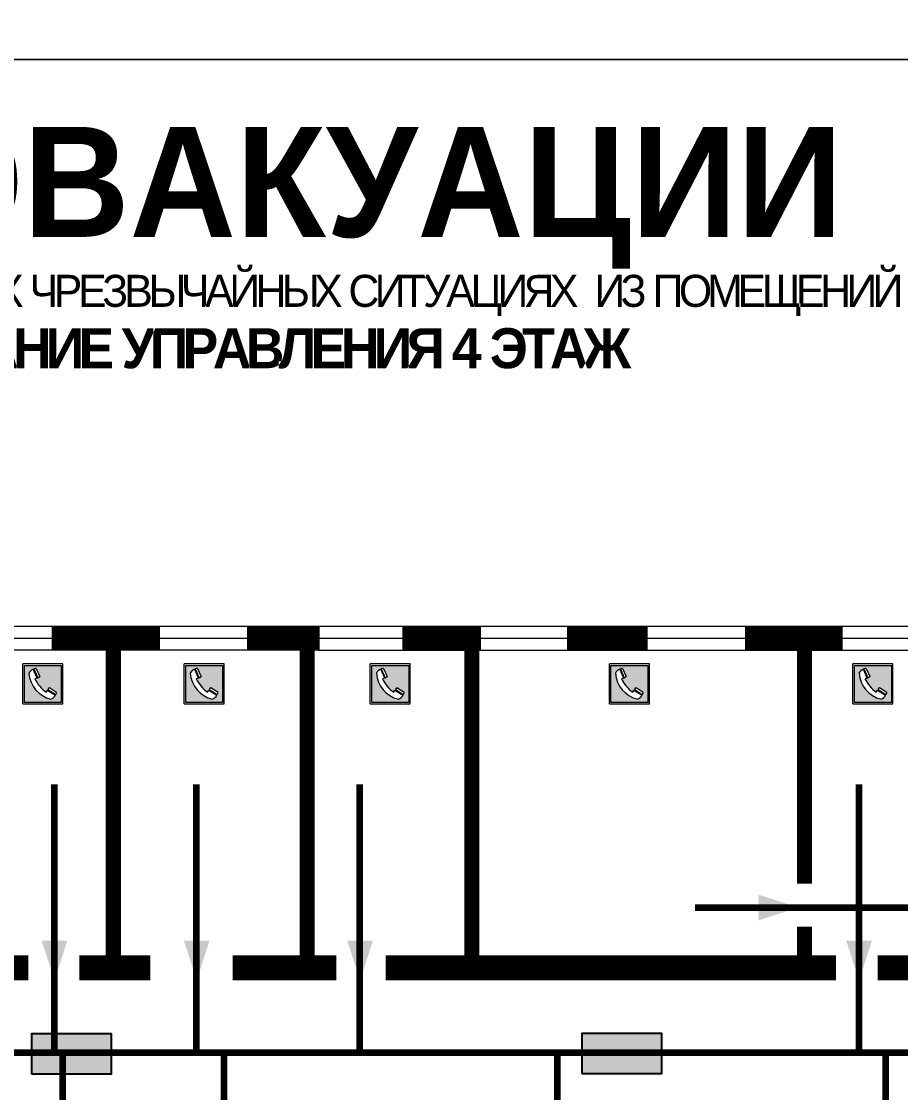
# Model space of a CAD drawing. Header units: millimetres. Extents: x 13114 to 67229, y 22859 to 38520.
# Drawn here: x 24067.5 to 24243.2, y 36136.3 to 36350.3 of the extents above; entities that cross this region are included whole.
import ezdxf

# ---------------------------------------------------------------- set-up
doc = ezdxf.new("R2010")
doc.units = ezdxf.units.MM
doc.layers.add('План_Штампы', color=7, linetype='Continuous')
doc.styles.add('обычный', font='arial.ttf')

# ---------------------------------------------------------------- blocks, each defined once
blk = doc.blocks.new('A$C32E8229D')
at = {"true_color": 0xffffff}
blk.add_hatch(color=7, dxfattribs=at).paths.add_polyline_path([(0, 0), (0, -8), (16, -8), (16, 0)])
h = blk.add_hatch(color=126)
h.paths.add_polyline_path([(0.2, -0.2), (15.8, -0.2), (15.8, -7.8), (0.2, -7.8)])
h.paths.add_polyline_path([(13.49, -2.05), (12.08, -2.05), (11.37, -2.63, 0.162397), (11.29, -2.84), (11.29, -3.63), (10.35, -3.63), (10.35, -4.05), (11.68, -4.05), (11.68, -3.48), (12.26, -4.28), (11.29, -5.1), (11.29, -6.78), (11.85, -6.78), (11.85, -5.44), (12.8, -4.64), (12.8, -5.94), (14.46, -5.94), (14.46, -5.39), (13.45, -5.39), (13.45, -3.97), (12.46, -2.59), (13.15, -2.59), (13.69, -3.34), (14.18, -3)], flags=16)
h.paths.add_polyline_path([(10.74, -1.82, 1), (11.8, -1.82, 1)], flags=16)
h.paths.add_polyline_path([(9.39, -3.59), (5.99, -3.59), (6.56, -3.03), (5.91, -3.03), (5.1, -3.83), (5.91, -4.64), (6.56, -4.64), (5.99, -4.09), (9.39, -4.09)], flags=16)
h.paths.add_polyline_path([(4.29, -1.08), (1.72, -1.08), (1.72, -6.6), (4.29, -6.6)], flags=16)
at = {"color": 126}
blk.add_lwpolyline([(16, -8), (0, -8), (0, 0), (16, 0)], close=True, dxfattribs=at)
blk = doc.blocks.new('A$C456E1F9C')
at = {"lineweight": 5}
h = blk.add_hatch(color=242, dxfattribs=at)
h.paths.add_polyline_path([(0.51, -1.47), (0.51, -13.26), (12.29, -13.26), (12.29, -1.47)])
h.paths.add_polyline_path([(5.42, -4.95, -0.254479), (4.78, -5.4), (3.52, -2.53, -0.209735), (4.23, -2.4)], flags=16)
h.paths.add_polyline_path([(8.53, -8.6), (10.87, -10.17), (10.54, -10.76), (8.03, -9.13, -0.192251)], flags=16)
h.paths.add_polyline_path([(4.61, -5.49, 0.005518), (3.87, -5.72, 0.128647), (7.49, -10.01, 0.00809), (7.83, -9.33), (10.47, -10.97, -0.16736), (8.99, -12.25, -0.327862), (1.95, -3.95, -0.166952), (3.36, -2.62)], flags=16)
at = {"color": 242, "lineweight": 5}
for p, q in [((0, -13.77), (0, -0.97)), ((12.8, -0.97), (0, -0.97)), ((4.61, -5.49), (3.36, -2.62)), ((3.52, -2.53), (4.78, -5.4)), ((4.23, -2.4), (5.42, -4.95)), ((12.8, -13.77), (12.8, -0.97)), ((7.83, -9.33), (10.47, -10.97)), ((8.03, -9.13), (10.54, -10.76)), ((10.81, -10.12), (8.53, -8.6)), ((10.8, -10.3), (10.81, -10.12)), ((10.54, -10.76), (10.8, -10.3)), ((0, -13.77), (12.8, -13.77))]:
    blk.add_line(p, q, dxfattribs=at)
blk.add_lwpolyline([(0.51, -1.47), (12.29, -1.47), (12.29, -13.26), (0.51, -13.26)], close=True, dxfattribs=at)
for centre, radius, start, end in [((4.59, -5.34), 2.99, 114.2845, 152.1974), ((4.02, -3.27), 0.891, 76.3284, 123.7092), ((11.12, -3.31), 9.19, 183.9915, 256.6009), ((14.98, -39.1), 35.17, 107.1487, 108.4135), ((13.86, -0.94), 11.08, 205.5536, 234.8762), ((4.68, -4.59), 0.824, 276.9621, 334.0723), ((-13.31, 0.8), 23.44, 332.5487, 334.4027), ((8.94, -9.5), 0.989, 114.4092, 157.9388), ((7.87, -9.46), 3, 291.9291, 329.9329)]:
    blk.add_arc(centre, radius, start, end, dxfattribs=at)

msp = doc.modelspace()

# ---------------------------------------------------------------- linework, layer by layer
at = {"color": 5, "lineweight": 0}
for points in [[(23801.83, 36342.74), (24401.83, 36342.74), (24401.83, 36737.74), (23801.83, 36737.74)], [(23801.83, 35947.74), (24401.83, 35947.74), (24401.83, 36342.74), (23801.83, 36342.74)]]:
    msp.add_lwpolyline(points, close=True, dxfattribs=at)
at = {"lineweight": 0}
for points in [[(24024.18, 36229.45), (24116.92, 36229.45)], [(24126.44, 36229.46), (24341.59, 36229.46)], [(24024.35, 36227.08), (24116.45, 36227.08)], [(24127.1, 36227.08), (24342.24, 36227.08)], [(24024.32, 36224.71), (24118.41, 36224.71)], [(24126.87, 36224.7), (24342.01, 36224.7)]]:
    msp.add_lwpolyline(points, dxfattribs=at)
at = {"lineweight": 100, "const_width": 5}
for points in [[(24073.5, 36227.08), (24095.16, 36227.08)], [(24112.57, 36227.08), (24127.1, 36227.08)], [(24143.57, 36227.08), (24159.3, 36227.08)], [(24176.53, 36227.08), (24192.63, 36227.08)], [(24212.1, 36227.08), (24231.57, 36227.08)], [(24238.58, 36161.15), (24285.23, 36161.15), (24285.23, 36227.08)], [(24044.19, 36161.15), (24068.86, 36161.15)], [(24079.08, 36161.15), (24093.25, 36161.15)], [(24109.69, 36161.15), (24130.41, 36161.15)], [(24140.25, 36161.15), (24230.27, 36161.15)]]:
    msp.add_lwpolyline(points, dxfattribs=at)
at = {"lineweight": 0, "const_width": 3}
for points in [[(24085.85, 36161.15), (24085.85, 36227.08)], [(24124.61, 36161.15), (24124.61, 36227.08)], [(24157.46, 36161.15), (24157.46, 36227.08)], [(24223.96, 36178.01), (24223.96, 36227.08)], [(24223.96, 36161.15), (24223.96, 36169.43)]]:
    msp.add_lwpolyline(points, dxfattribs=at)
at = {"color": 126, "lineweight": 100, "true_color": 0x008754}
for points in [[(24074.09, 36144.25), (24074.09, 36197.81)], [(24102.5, 36144.25), (24102.5, 36197.81)], [(24135.14, 36144.25), (24135.14, 36197.81)], [(24234.87, 36144.25), (24234.87, 36197.81)], [(24202.14, 36173.21), (24270.46, 36173.21)], [(23908.56, 36144.25), (23908.56, 36144.25), (24339.68, 36144.25)], [(24075.67, 36144.25), (24075.67, 36093.28)], [(24107.91, 36144.25), (24107.91, 36093.28)], [(24174.57, 36144.25), (24174.57, 36110.7)], [(24240.18, 36144.25), (24240.18, 36093.28)]]:
    msp.add_lwpolyline(points, dxfattribs=at)
at = {"layer": 'План_Штампы', "color": 126, "true_color": 0x008754}
for points in [[(24214.8, 36170.66), (24214.81, 36175.8), (24222.69, 36173.25)], [(24071.52, 36166.61), (24076.66, 36166.6), (24074.11, 36158.72)], [(24099.94, 36166.61), (24105.07, 36166.6), (24102.53, 36158.72)], [(24132.58, 36166.61), (24137.71, 36166.6), (24135.17, 36158.72)], [(24232.3, 36166.61), (24237.44, 36166.6), (24234.89, 36158.72)]]:
    msp.add_solid(points, dxfattribs=at)

# ---------------------------------------------------------------- block references
at = {"xscale": 0.625, "yscale": 0.625, "zscale": 0.625}
for p in [(24067.76, 36222.53), (24100.01, 36222.53), (24137.2, 36222.53), (24184.97, 36222.53), (24233.64, 36222.53)]:
    msp.add_blockref('A$C456E1F9C', p, dxfattribs=at)
at = {"layer": 'План_Штампы', "color": 126, "true_color": 0x008754, "xscale": -1}
for p in [(24085.5, 36148.02), (24195.49, 36148.05)]:
    msp.add_blockref('A$C32E8229D', p, dxfattribs=at)

# ---------------------------------------------------------------- texts
at = {"lineweight": 0, "insert": (23954.48, 36329.26), "char_height": 22, "width": 493.8901, "attachment_point": 1, "style": 'обычный'}
msp.add_mtext('{\\fProxima Nova Rg|b1|i0|c204|p2;ПЛАН ЭВАКУАЦИИ}', dxfattribs=at)
at = {"color": 0, "lineweight": 0, "insert": (24105.34, 36299.86), "char_height": 8, "width": 449.2158, "attachment_point": 5, "style": 'обычный'}
msp.add_mtext('{\\fArial Black|b1|i0|c204|p34;\\H2x;\\T0.85;  \\fArial Narrow|b0|i0|c204|p34;\\H0.8x;\\W0.9;\\P\\fProxima Nova Rg|b0|i0|c204|p2;\\H0.5x;\\W1;\\C256;ПРИ ПОЖАРЕ  ИЛИ ДРУГИХ ЧРЕЗВЫЧАЙНЫХ СИТУАЦИЯХ  ИЗ ПОМЕЩЕНИЙ \\fProxima Nova Rg|b1|i0|c204|p2;\\H1.25x;\\PДАУ: ЗДАНИЕ УПРАВЛЕНИЯ\\fProxima Nova Rg|b1|i0|c0|p2; 4 \\fProxima Nova Rg|b1|i0|c204|p2;ЭТАЖ}', dxfattribs=at)

doc.saveas('drawing.dxf')
